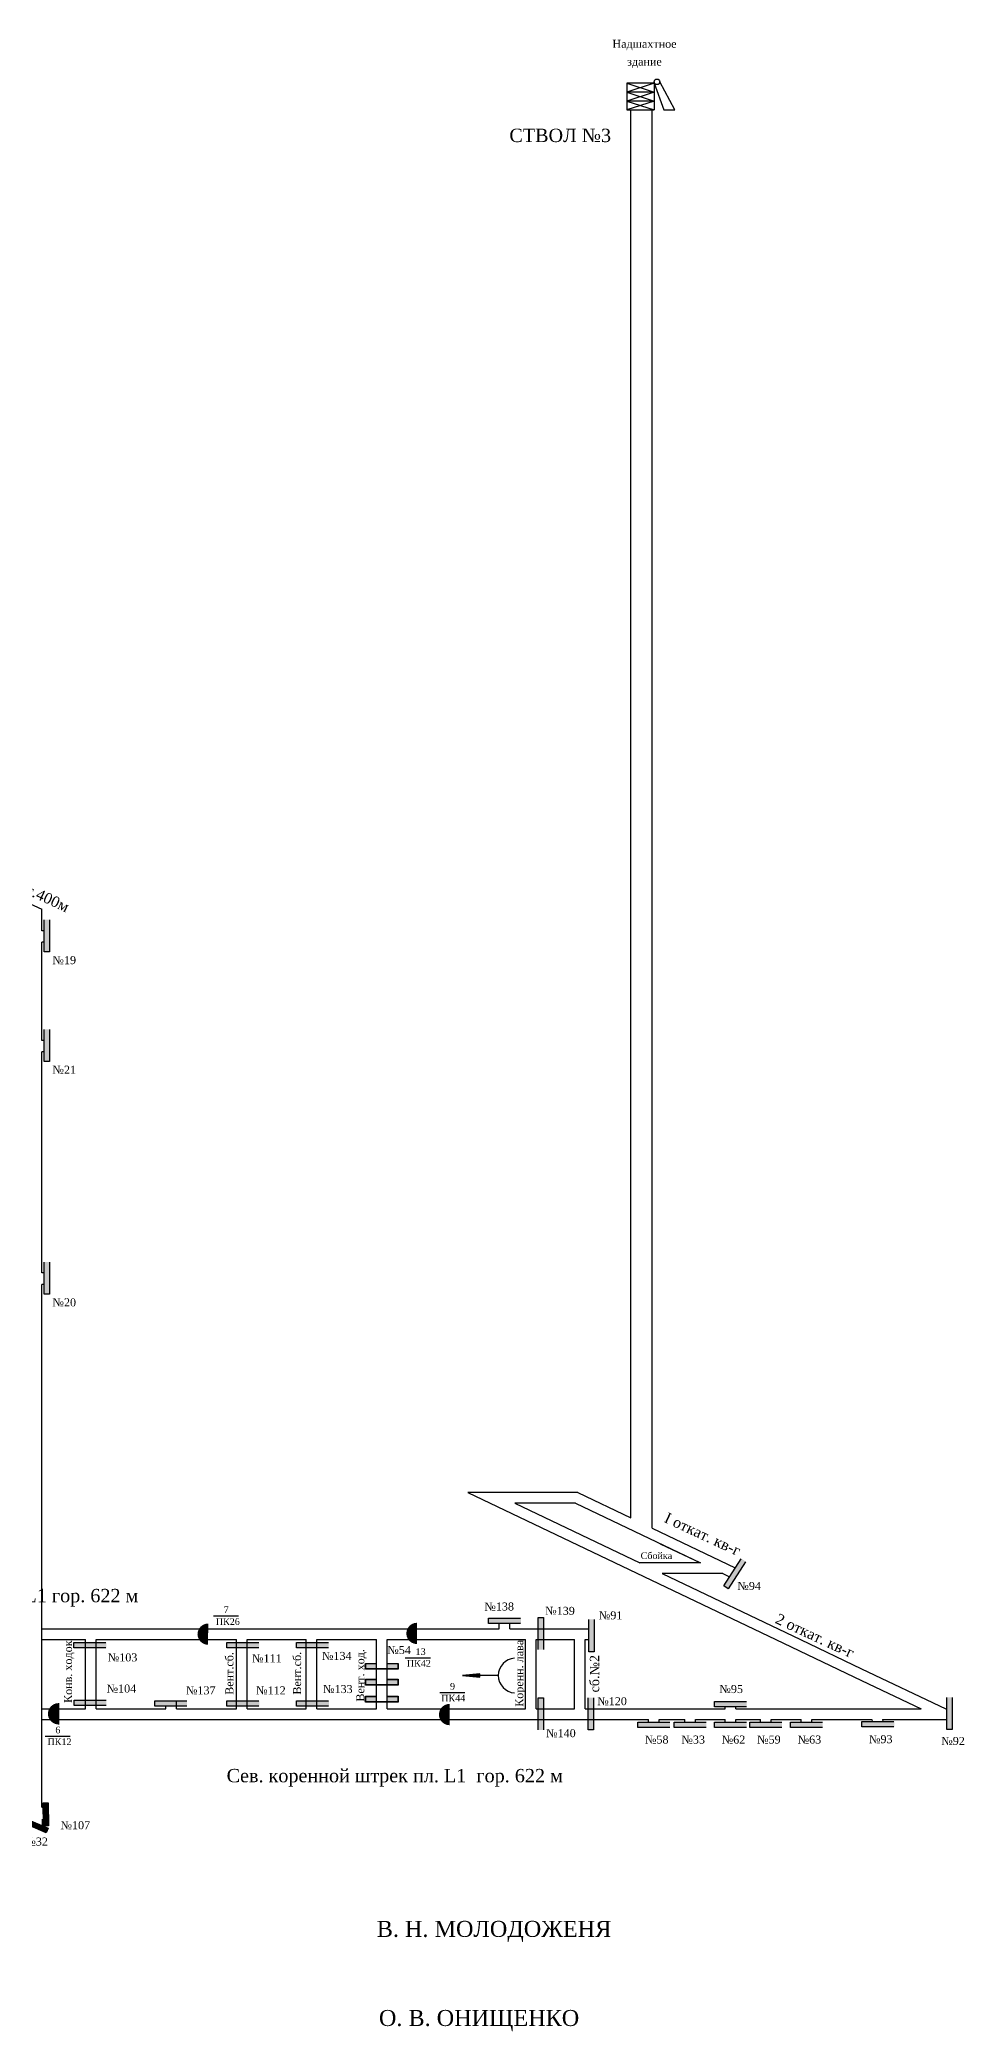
# Model space of a CAD drawing. Header units: millimetres. Extents: x -1215 to 289, y -425 to 439.
# Drawn here: x -58 to 289, y -425 to 322 of the extents above; entities that cross this region are included whole.
import ezdxf

# ---------------------------------------------------------------- set-up
doc = ezdxf.new("R2010")
doc.units = ezdxf.units.MM
for name, color, linetype in [('Двери', 7, 'Continuous'), ('Заслоны', 7, 'Continuous'), ('Номера перемычек', 7, 'Continuous'), ('Перемычки 01', 7, 'Continuous'), ('Подписи', 7, 'Continuous')]:
    doc.layers.add(name, color=color, linetype=linetype)
doc.styles.get("Standard").update_dxf_attribs({"font": 'TIMES.TTF', "height": 10})

msp = doc.modelspace()

# ---------------------------------------------------------------- hatches: boundary and pattern name
msp.add_hatch(color=256).paths.add_polyline_path([(107.47, -291.77), (107.47, -290.57), (100.91, -291.21)])
at = {"layer": 'Двери'}
h = msp.add_hatch(color=256, dxfattribs=at)
h.paths.add_polyline_path([(68.74, -286.61), (64.64, -286.61), (64.64, -288.81), (68.74, -288.81), (68.74, -288.71), (64.74, -288.71), (64.74, -286.71), (68.74, -286.71)])
h.paths.add_polyline_path([(72.74, -288.71), (68.74, -288.71), (68.74, -288.81), (72.74, -288.81)])
h.paths.add_polyline_path([(76.84, -286.61), (72.74, -286.61), (72.74, -286.71), (76.74, -286.71), (76.74, -288.71), (72.74, -288.71), (72.74, -288.81), (76.84, -288.81)])
h = msp.add_hatch(color=3, dxfattribs=at)
h.paths.add_polyline_path([(64.74, -286.71), (64.74, -288.71), (68.74, -288.71), (68.74, -286.71)])
h.paths.add_polyline_path([(76.74, -288.71), (76.74, -286.71), (72.74, -286.71), (72.74, -288.71)])
h = msp.add_hatch(color=256, dxfattribs=at)
h.paths.add_polyline_path([(68.74, -292.56), (64.64, -292.56), (64.64, -294.76), (68.74, -294.76), (68.74, -294.66), (64.74, -294.66), (64.74, -292.66), (68.74, -292.66)])
h.paths.add_polyline_path([(72.74, -294.66), (68.74, -294.66), (68.74, -294.76), (72.74, -294.76)])
h.paths.add_polyline_path([(76.84, -292.56), (72.74, -292.56), (72.74, -292.66), (76.74, -292.66), (76.74, -294.66), (72.74, -294.66), (72.74, -294.76), (76.84, -294.76)])
h = msp.add_hatch(color=3, dxfattribs=at)
h.paths.add_polyline_path([(64.74, -292.66), (64.74, -294.66), (68.74, -294.66), (68.74, -292.66)])
h.paths.add_polyline_path([(76.74, -294.66), (76.74, -292.66), (72.74, -292.66), (72.74, -294.66)])
h = msp.add_hatch(color=256, dxfattribs=at)
h.paths.add_polyline_path([(68.74, -298.95), (64.64, -298.95), (64.64, -301.15), (68.74, -301.15), (68.74, -301.05), (64.74, -301.05), (64.74, -299.05), (68.74, -299.05)])
h.paths.add_polyline_path([(72.74, -301.05), (68.74, -301.05), (68.74, -301.15), (72.74, -301.15)])
h.paths.add_polyline_path([(76.84, -298.95), (72.74, -298.95), (72.74, -299.05), (76.74, -299.05), (76.74, -301.05), (72.74, -301.05), (72.74, -301.15), (76.84, -301.15)])
h = msp.add_hatch(color=3, dxfattribs=at)
h.paths.add_polyline_path([(64.74, -299.05), (64.74, -301.05), (68.74, -301.05), (68.74, -299.05)])
h.paths.add_polyline_path([(76.74, -301.05), (76.74, -299.05), (72.74, -299.05), (72.74, -301.05)])
at = {"layer": 'Заслоны'}
h = msp.add_hatch(color=7, dxfattribs=at)
h.paths.add_polyline_path([(5.6, -271.66, 0.267949), (2.13, -273.65), (5.6, -273.66)])
h.paths.add_polyline_path([(5.6, -273.66), (2.13, -273.65, 0.267949), (2.12, -277.65), (5.58, -277.66)])
h.paths.add_polyline_path([(5.58, -277.66), (2.12, -277.65, 0.267949), (5.58, -279.66)])
h = msp.add_hatch(color=7, dxfattribs=at)
h.paths.add_polyline_path([(83.9, -271.38, 0.267949), (80.43, -273.37), (83.89, -273.38)])
h.paths.add_polyline_path([(83.89, -273.38), (80.43, -273.37, 0.267949), (80.42, -277.37), (83.88, -277.38)])
h.paths.add_polyline_path([(83.88, -277.38), (80.42, -277.37, 0.267949), (83.88, -279.38)])
h = msp.add_hatch(color=7, dxfattribs=at)
h.paths.add_polyline_path([(-50.51, -301.51, 0.267949), (-53.97, -303.5), (-50.51, -303.51)])
h.paths.add_polyline_path([(-50.51, -303.51), (-53.97, -303.5, 0.267949), (-53.99, -307.5), (-50.52, -307.51)])
h.paths.add_polyline_path([(-50.52, -307.51), (-53.99, -307.5, 0.267949), (-50.53, -309.51)])
h = msp.add_hatch(color=7, dxfattribs=at)
h.paths.add_polyline_path([(96.13, -301.8, 0.267949), (92.66, -303.79), (96.12, -303.8)])
h.paths.add_polyline_path([(96.12, -303.8), (92.66, -303.79, 0.267949), (92.65, -307.79), (96.11, -307.8)])
h.paths.add_polyline_path([(96.11, -307.8), (92.65, -307.79, 0.267949), (96.1, -309.8)])
at = {"layer": 'Перемычки 01'}
h = msp.add_hatch(color=256, dxfattribs=at)
h.paths.add_polyline_path([(-53.76, -19.98), (-53.76, -15.88), (-53.86, -15.88), (-53.86, -19.88), (-55.86, -19.88), (-55.86, -15.88), (-55.96, -15.88), (-55.96, -19.98)])
h.paths.add_polyline_path([(-53.86, -15.88), (-53.76, -15.88), (-53.76, -7.78), (-55.96, -7.78), (-55.96, -15.88), (-55.86, -15.88), (-55.86, -7.88), (-53.86, -7.88)])
h = msp.add_hatch(color=3, dxfattribs=at)
h.paths.add_polyline_path([(-55.86, -19.88), (-53.86, -19.88), (-53.86, -15.88), (-55.86, -15.88)])
h.paths.add_polyline_path([(-53.86, -11.88), (-55.86, -11.88), (-55.86, -15.88), (-53.86, -15.88)])
h.paths.add_polyline_path([(-53.86, -11.88), (-53.86, -7.88), (-55.86, -7.88), (-55.86, -11.88)])
h = msp.add_hatch(color=256, dxfattribs=at)
h.paths.add_polyline_path([(-53.85, -61.06), (-53.85, -56.96), (-53.95, -56.96), (-53.95, -60.96), (-55.95, -60.96), (-55.95, -56.96), (-56.05, -56.96), (-56.05, -61.06)])
h.paths.add_polyline_path([(-53.95, -56.96), (-53.85, -56.96), (-53.85, -48.86), (-56.05, -48.86), (-56.05, -56.96), (-55.95, -56.96), (-55.95, -48.96), (-53.95, -48.96)])
h = msp.add_hatch(color=3, dxfattribs=at)
h.paths.add_polyline_path([(-55.95, -60.96), (-53.95, -60.96), (-53.95, -56.96), (-55.95, -56.96)])
h.paths.add_polyline_path([(-53.95, -52.96), (-55.95, -52.96), (-55.95, -56.96), (-53.95, -56.96)])
h.paths.add_polyline_path([(-53.95, -52.96), (-53.95, -48.96), (-55.95, -48.96), (-55.95, -52.96)])
h = msp.add_hatch(color=256, dxfattribs=at)
h.paths.add_polyline_path([(-53.85, -148.28), (-53.85, -144.18), (-53.95, -144.18), (-53.95, -148.18), (-55.95, -148.18), (-55.95, -144.18), (-56.05, -144.18), (-56.05, -148.28)])
h.paths.add_polyline_path([(-53.95, -144.18), (-53.85, -144.18), (-53.85, -136.08), (-56.05, -136.08), (-56.05, -144.18), (-55.95, -144.18), (-55.95, -136.18), (-53.95, -136.18)])
h = msp.add_hatch(color=3, dxfattribs=at)
h.paths.add_polyline_path([(-55.95, -148.18), (-53.95, -148.18), (-53.95, -144.18), (-55.95, -144.18)])
h.paths.add_polyline_path([(-53.95, -140.18), (-55.95, -140.18), (-55.95, -144.18), (-53.95, -144.18)])
h.paths.add_polyline_path([(-53.95, -140.18), (-53.95, -136.18), (-55.95, -136.18), (-55.95, -140.18)])
h = msp.add_hatch(color=256, dxfattribs=at)
h.paths.add_polyline_path([(200.67, -258.74), (202.88, -255.29), (202.79, -255.23), (200.64, -258.6), (198.95, -257.52), (201.11, -254.15), (201.03, -254.1), (198.81, -257.55)])
h.paths.add_polyline_path([(202.79, -255.23), (202.88, -255.29), (207.25, -248.47), (205.39, -247.28), (201.03, -254.1), (201.11, -254.15), (205.42, -247.42), (207.11, -248.5)])
h = msp.add_hatch(color=3, dxfattribs=at)
h.paths.add_polyline_path([(198.95, -257.52), (200.64, -258.6), (202.79, -255.23), (201.11, -254.15)])
h.paths.add_polyline_path([(204.95, -251.86), (203.27, -250.79), (201.11, -254.15), (202.79, -255.23)])
h.paths.add_polyline_path([(204.95, -251.86), (207.11, -248.5), (205.42, -247.42), (203.27, -250.79)])
h = msp.add_hatch(color=256, dxfattribs=at)
h.paths.add_polyline_path([(110.67, -271.71), (114.77, -271.71), (114.77, -271.61), (110.77, -271.61), (110.77, -269.61), (114.77, -269.61), (114.77, -269.51), (110.67, -269.51)])
h.paths.add_polyline_path([(114.77, -271.61), (114.77, -271.71), (122.87, -271.71), (122.87, -269.51), (114.77, -269.51), (114.77, -269.61), (122.77, -269.61), (122.77, -271.61)])
h = msp.add_hatch(color=2, dxfattribs=at)
h.paths.add_polyline_path([(110.77, -269.61), (110.77, -271.61), (114.77, -271.61), (114.77, -269.61)])
h.paths.add_polyline_path([(118.77, -271.61), (118.77, -269.61), (114.77, -269.61), (114.77, -271.61)])
h.paths.add_polyline_path([(118.77, -271.61), (122.77, -271.61), (122.77, -269.61), (118.77, -269.61)])
h = msp.add_hatch(color=256, dxfattribs=at)
h.paths.add_polyline_path([(129.3, -269.25), (129.3, -273.35), (129.4, -273.35), (129.4, -269.35), (131.4, -269.35), (131.4, -273.35), (131.5, -273.35), (131.5, -269.25)])
h.paths.add_polyline_path([(129.4, -273.35), (129.3, -273.35), (129.3, -281.45), (131.5, -281.45), (131.5, -273.35), (131.4, -273.35), (131.4, -281.35), (129.4, -281.35)])
h = msp.add_hatch(color=2, dxfattribs=at)
h.paths.add_polyline_path([(131.4, -269.35), (129.4, -269.35), (129.4, -273.35), (131.4, -273.35)])
h.paths.add_polyline_path([(129.4, -277.35), (131.4, -277.35), (131.4, -273.35), (129.4, -273.35)])
h.paths.add_polyline_path([(129.4, -277.35), (129.4, -281.35), (131.4, -281.35), (131.4, -277.35)])
h = msp.add_hatch(color=256, dxfattribs=at)
h.paths.add_polyline_path([(150.4, -282.32), (150.4, -278.22), (150.3, -278.22), (150.3, -282.22), (148.3, -282.22), (148.3, -278.22), (148.2, -278.22), (148.2, -282.32)])
h.paths.add_polyline_path([(150.3, -278.22), (150.4, -278.22), (150.4, -270.12), (148.2, -270.12), (148.2, -278.22), (148.3, -278.22), (148.3, -270.22), (150.3, -270.22)])
h = msp.add_hatch(color=3, dxfattribs=at)
h.paths.add_polyline_path([(148.3, -282.22), (150.3, -282.22), (150.3, -278.22), (148.3, -278.22)])
h.paths.add_polyline_path([(150.3, -274.22), (148.3, -274.22), (148.3, -278.22), (150.3, -278.22)])
h.paths.add_polyline_path([(150.3, -274.22), (150.3, -270.22), (148.3, -270.22), (148.3, -274.22)])
h = msp.add_hatch(color=256, dxfattribs=at)
h.paths.add_polyline_path([(-44.84, -280.94), (-40.74, -280.94), (-40.74, -280.84), (-44.74, -280.84), (-44.74, -278.84), (-40.74, -278.84), (-40.74, -278.74), (-44.84, -278.74)])
h.paths.add_polyline_path([(-40.74, -280.84), (-40.74, -280.94), (-32.64, -280.94), (-32.64, -278.74), (-40.74, -278.74), (-40.74, -278.84), (-32.74, -278.84), (-32.74, -280.84)])
h = msp.add_hatch(color=3, dxfattribs=at)
h.paths.add_polyline_path([(-44.74, -278.84), (-44.74, -280.84), (-40.74, -280.84), (-40.74, -278.84)])
h.paths.add_polyline_path([(-36.74, -280.84), (-36.74, -278.84), (-40.74, -278.84), (-40.74, -280.84)])
h.paths.add_polyline_path([(-36.74, -280.84), (-32.74, -280.84), (-32.74, -278.84), (-36.74, -278.84)])
h = msp.add_hatch(color=256, dxfattribs=at)
h.paths.add_polyline_path([(12.5, -280.94), (16.6, -280.94), (16.6, -280.84), (12.6, -280.84), (12.6, -278.84), (16.6, -278.84), (16.6, -278.74), (12.5, -278.74)])
h.paths.add_polyline_path([(16.6, -280.84), (16.6, -280.94), (24.7, -280.94), (24.7, -278.74), (16.6, -278.74), (16.6, -278.84), (24.6, -278.84), (24.6, -280.84)])
h = msp.add_hatch(color=3, dxfattribs=at)
h.paths.add_polyline_path([(12.6, -278.84), (12.6, -280.84), (16.6, -280.84), (16.6, -278.84)])
h.paths.add_polyline_path([(20.6, -280.84), (20.6, -278.84), (16.6, -278.84), (16.6, -280.84)])
h.paths.add_polyline_path([(20.6, -280.84), (24.6, -280.84), (24.6, -278.84), (20.6, -278.84)])
h = msp.add_hatch(color=256, dxfattribs=at)
h.paths.add_polyline_path([(38.61, -280.94), (42.71, -280.94), (42.71, -280.84), (38.71, -280.84), (38.71, -278.84), (42.71, -278.84), (42.71, -278.74), (38.61, -278.74)])
h.paths.add_polyline_path([(42.71, -280.84), (42.71, -280.94), (50.81, -280.94), (50.81, -278.74), (42.71, -278.74), (42.71, -278.84), (50.71, -278.84), (50.71, -280.84)])
h = msp.add_hatch(color=3, dxfattribs=at)
h.paths.add_polyline_path([(38.71, -278.84), (38.71, -280.84), (42.71, -280.84), (42.71, -278.84)])
h.paths.add_polyline_path([(46.71, -280.84), (46.71, -278.84), (42.71, -278.84), (42.71, -280.84)])
h.paths.add_polyline_path([(46.71, -280.84), (50.71, -280.84), (50.71, -278.84), (46.71, -278.84)])
h = msp.add_hatch(color=256, dxfattribs=at)
h.paths.add_polyline_path([(-44.81, -302.51), (-40.71, -302.51), (-40.71, -302.41), (-44.71, -302.41), (-44.71, -300.41), (-40.71, -300.41), (-40.71, -300.31), (-44.81, -300.31)])
h.paths.add_polyline_path([(-40.71, -302.41), (-40.71, -302.51), (-32.61, -302.51), (-32.61, -300.31), (-40.71, -300.31), (-40.71, -300.41), (-32.71, -300.41), (-32.71, -302.41)])
h = msp.add_hatch(color=3, dxfattribs=at)
h.paths.add_polyline_path([(-44.71, -300.41), (-44.71, -302.41), (-40.71, -302.41), (-40.71, -300.41)])
h.paths.add_polyline_path([(-36.71, -302.41), (-36.71, -300.41), (-40.71, -300.41), (-40.71, -302.41)])
h.paths.add_polyline_path([(-36.71, -302.41), (-32.71, -302.41), (-32.71, -300.41), (-36.71, -300.41)])
h = msp.add_hatch(color=256, dxfattribs=at)
h.paths.add_polyline_path([(-14.53, -302.79), (-10.43, -302.79), (-10.43, -302.69), (-14.43, -302.69), (-14.43, -300.69), (-10.43, -300.69), (-10.43, -300.59), (-14.53, -300.59)])
h.paths.add_polyline_path([(-10.43, -302.69), (-10.43, -302.79), (-2.33, -302.79), (-2.33, -300.59), (-10.43, -300.59), (-10.43, -300.69), (-2.43, -300.69), (-2.43, -302.69)])
h = msp.add_hatch(color=3, dxfattribs=at)
h.paths.add_polyline_path([(-14.43, -300.69), (-14.43, -302.69), (-10.43, -302.69), (-10.43, -300.69)])
h.paths.add_polyline_path([(-6.43, -302.69), (-6.43, -300.69), (-10.43, -300.69), (-10.43, -302.69)])
h.paths.add_polyline_path([(-6.43, -302.69), (-2.43, -302.69), (-2.43, -300.69), (-6.43, -300.69)])
h = msp.add_hatch(color=256, dxfattribs=at)
h.paths.add_polyline_path([(12.53, -302.79), (16.63, -302.79), (16.63, -302.69), (12.63, -302.69), (12.63, -300.69), (16.63, -300.69), (16.63, -300.59), (12.53, -300.59)])
h.paths.add_polyline_path([(16.63, -302.69), (16.63, -302.79), (24.73, -302.79), (24.73, -300.59), (16.63, -300.59), (16.63, -300.69), (24.63, -300.69), (24.63, -302.69)])
h = msp.add_hatch(color=3, dxfattribs=at)
h.paths.add_polyline_path([(12.63, -300.69), (12.63, -302.69), (16.63, -302.69), (16.63, -300.69)])
h.paths.add_polyline_path([(20.63, -302.69), (20.63, -300.69), (16.63, -300.69), (16.63, -302.69)])
h.paths.add_polyline_path([(20.63, -302.69), (24.63, -302.69), (24.63, -300.69), (20.63, -300.69)])
h = msp.add_hatch(color=256, dxfattribs=at)
h.paths.add_polyline_path([(38.65, -302.79), (42.75, -302.79), (42.75, -302.69), (38.75, -302.69), (38.75, -300.69), (42.75, -300.69), (42.75, -300.59), (38.65, -300.59)])
h.paths.add_polyline_path([(42.75, -302.69), (42.75, -302.79), (50.85, -302.79), (50.85, -300.59), (42.75, -300.59), (42.75, -300.69), (50.75, -300.69), (50.75, -302.69)])
h = msp.add_hatch(color=3, dxfattribs=at)
h.paths.add_polyline_path([(38.75, -300.69), (38.75, -302.69), (42.75, -302.69), (42.75, -300.69)])
h.paths.add_polyline_path([(46.75, -302.69), (46.75, -300.69), (42.75, -300.69), (42.75, -302.69)])
h.paths.add_polyline_path([(46.75, -302.69), (50.75, -302.69), (50.75, -300.69), (46.75, -300.69)])
h = msp.add_hatch(color=256, dxfattribs=at)
h.paths.add_polyline_path([(129.3, -299.37), (129.3, -303.47), (129.4, -303.47), (129.4, -299.47), (131.4, -299.47), (131.4, -303.47), (131.5, -303.47), (131.5, -299.37)])
h.paths.add_polyline_path([(129.4, -303.47), (129.3, -303.47), (129.3, -311.57), (131.5, -311.57), (131.5, -303.47), (131.4, -303.47), (131.4, -311.47), (129.4, -311.47)])
h = msp.add_hatch(color=2, dxfattribs=at)
h.paths.add_polyline_path([(131.4, -299.47), (129.4, -299.47), (129.4, -303.47), (131.4, -303.47)])
h.paths.add_polyline_path([(129.4, -307.47), (131.4, -307.47), (131.4, -303.47), (129.4, -303.47)])
h.paths.add_polyline_path([(129.4, -307.47), (129.4, -311.47), (131.4, -311.47), (131.4, -307.47)])
h = msp.add_hatch(color=256, dxfattribs=at)
h.paths.add_polyline_path([(150.22, -311.62), (150.22, -307.52), (150.12, -307.52), (150.12, -311.52), (148.12, -311.52), (148.12, -307.52), (148.02, -307.52), (148.02, -311.62)])
h.paths.add_polyline_path([(150.12, -307.52), (150.22, -307.52), (150.22, -299.42), (148.02, -299.42), (148.02, -307.52), (148.12, -307.52), (148.12, -299.52), (150.12, -299.52)])
h = msp.add_hatch(color=3, dxfattribs=at)
h.paths.add_polyline_path([(148.12, -311.52), (150.12, -311.52), (150.12, -307.52), (148.12, -307.52)])
h.paths.add_polyline_path([(150.12, -303.52), (148.12, -303.52), (148.12, -307.52), (150.12, -307.52)])
h.paths.add_polyline_path([(150.12, -303.52), (150.12, -299.52), (148.12, -299.52), (148.12, -303.52)])
h = msp.add_hatch(color=256, dxfattribs=at)
h.paths.add_polyline_path([(195.36, -302.98), (199.46, -302.98), (199.46, -302.88), (195.46, -302.88), (195.46, -300.88), (199.46, -300.88), (199.46, -300.78), (195.36, -300.78)])
h.paths.add_polyline_path([(199.46, -302.88), (199.46, -302.98), (207.56, -302.98), (207.56, -300.78), (199.46, -300.78), (199.46, -300.88), (207.46, -300.88), (207.46, -302.88)])
h = msp.add_hatch(color=3, dxfattribs=at)
h.paths.add_polyline_path([(195.46, -300.88), (195.46, -302.88), (199.46, -302.88), (199.46, -300.88)])
h.paths.add_polyline_path([(203.46, -302.88), (203.46, -300.88), (199.46, -300.88), (199.46, -302.88)])
h.paths.add_polyline_path([(203.46, -302.88), (207.46, -302.88), (207.46, -300.88), (203.46, -300.88)])
h = msp.add_hatch(color=256, dxfattribs=at)
h.paths.add_polyline_path([(284.74, -311.56), (284.74, -307.46), (284.64, -307.46), (284.64, -311.46), (282.64, -311.46), (282.64, -307.46), (282.54, -307.46), (282.54, -311.56)])
h.paths.add_polyline_path([(284.64, -307.46), (284.74, -307.46), (284.74, -299.36), (282.54, -299.36), (282.54, -307.46), (282.64, -307.46), (282.64, -299.46), (284.64, -299.46)])
h = msp.add_hatch(color=3, dxfattribs=at)
h.paths.add_polyline_path([(282.64, -311.46), (284.64, -311.46), (284.64, -307.46), (282.64, -307.46)])
h.paths.add_polyline_path([(284.64, -303.46), (282.64, -303.46), (282.64, -307.46), (284.64, -307.46)])
h.paths.add_polyline_path([(284.64, -303.46), (284.64, -299.46), (282.64, -299.46), (282.64, -303.46)])
h = msp.add_hatch(color=256, dxfattribs=at)
h.paths.add_polyline_path([(166.57, -310.78), (170.67, -310.78), (170.67, -310.68), (166.67, -310.68), (166.67, -308.68), (170.67, -308.68), (170.67, -308.58), (166.57, -308.58)])
h.paths.add_polyline_path([(170.67, -310.68), (170.67, -310.78), (178.77, -310.78), (178.77, -308.58), (170.67, -308.58), (170.67, -308.68), (178.67, -308.68), (178.67, -310.68)])
h = msp.add_hatch(color=3, dxfattribs=at)
h.paths.add_polyline_path([(166.67, -308.68), (166.67, -310.68), (170.67, -310.68), (170.67, -308.68)])
h.paths.add_polyline_path([(174.67, -310.68), (174.67, -308.68), (170.67, -308.68), (170.67, -310.68)])
h.paths.add_polyline_path([(174.67, -310.68), (178.67, -310.68), (178.67, -308.68), (174.67, -308.68)])
h = msp.add_hatch(color=256, dxfattribs=at)
h.paths.add_polyline_path([(180.26, -310.78), (184.36, -310.78), (184.36, -310.68), (180.36, -310.68), (180.36, -308.68), (184.36, -308.68), (184.36, -308.58), (180.26, -308.58)])
h.paths.add_polyline_path([(184.36, -310.68), (184.36, -310.78), (192.46, -310.78), (192.46, -308.58), (184.36, -308.58), (184.36, -308.68), (192.36, -308.68), (192.36, -310.68)])
h = msp.add_hatch(color=3, dxfattribs=at)
h.paths.add_polyline_path([(180.36, -308.68), (180.36, -310.68), (184.36, -310.68), (184.36, -308.68)])
h.paths.add_polyline_path([(188.36, -310.68), (188.36, -308.68), (184.36, -308.68), (184.36, -310.68)])
h.paths.add_polyline_path([(188.36, -310.68), (192.36, -310.68), (192.36, -308.68), (188.36, -308.68)])
h = msp.add_hatch(color=256, dxfattribs=at)
h.paths.add_polyline_path([(195.36, -310.78), (199.46, -310.78), (199.46, -310.68), (195.46, -310.68), (195.46, -308.68), (199.46, -308.68), (199.46, -308.58), (195.36, -308.58)])
h.paths.add_polyline_path([(199.46, -310.68), (199.46, -310.78), (207.56, -310.78), (207.56, -308.58), (199.46, -308.58), (199.46, -308.68), (207.46, -308.68), (207.46, -310.68)])
h = msp.add_hatch(color=3, dxfattribs=at)
h.paths.add_polyline_path([(195.46, -308.68), (195.46, -310.68), (199.46, -310.68), (199.46, -308.68)])
h.paths.add_polyline_path([(203.46, -310.68), (203.46, -308.68), (199.46, -308.68), (199.46, -310.68)])
h.paths.add_polyline_path([(203.46, -310.68), (207.46, -310.68), (207.46, -308.68), (203.46, -308.68)])
h = msp.add_hatch(color=256, dxfattribs=at)
h.paths.add_polyline_path([(208.63, -310.78), (212.73, -310.78), (212.73, -310.68), (208.73, -310.68), (208.73, -308.68), (212.73, -308.68), (212.73, -308.58), (208.63, -308.58)])
h.paths.add_polyline_path([(212.73, -310.68), (212.73, -310.78), (220.83, -310.78), (220.83, -308.58), (212.73, -308.58), (212.73, -308.68), (220.73, -308.68), (220.73, -310.68)])
h = msp.add_hatch(color=3, dxfattribs=at)
h.paths.add_polyline_path([(208.73, -308.68), (208.73, -310.68), (212.73, -310.68), (212.73, -308.68)])
h.paths.add_polyline_path([(216.73, -310.68), (216.73, -308.68), (212.73, -308.68), (212.73, -310.68)])
h.paths.add_polyline_path([(216.73, -310.68), (220.73, -310.68), (220.73, -308.68), (216.73, -308.68)])
h = msp.add_hatch(color=256, dxfattribs=at)
h.paths.add_polyline_path([(223.85, -310.78), (227.95, -310.78), (227.95, -310.68), (223.95, -310.68), (223.95, -308.68), (227.95, -308.68), (227.95, -308.58), (223.85, -308.58)])
h.paths.add_polyline_path([(227.95, -310.68), (227.95, -310.78), (236.05, -310.78), (236.05, -308.58), (227.95, -308.58), (227.95, -308.68), (235.95, -308.68), (235.95, -310.68)])
h = msp.add_hatch(color=3, dxfattribs=at)
h.paths.add_polyline_path([(223.95, -308.68), (223.95, -310.68), (227.95, -310.68), (227.95, -308.68)])
h.paths.add_polyline_path([(231.95, -310.68), (231.95, -308.68), (227.95, -308.68), (227.95, -310.68)])
h.paths.add_polyline_path([(231.95, -310.68), (235.95, -310.68), (235.95, -308.68), (231.95, -308.68)])
h = msp.add_hatch(color=256, dxfattribs=at)
h.paths.add_polyline_path([(250.67, -310.51), (254.77, -310.51), (254.77, -310.41), (250.77, -310.41), (250.77, -308.41), (254.77, -308.41), (254.77, -308.31), (250.67, -308.31)])
h.paths.add_polyline_path([(254.77, -310.41), (254.77, -310.51), (262.87, -310.51), (262.87, -308.31), (254.77, -308.31), (254.77, -308.41), (262.77, -308.41), (262.77, -310.41)])
h = msp.add_hatch(color=3, dxfattribs=at)
h.paths.add_polyline_path([(250.77, -308.41), (250.77, -310.41), (254.77, -310.41), (254.77, -308.41)])
h.paths.add_polyline_path([(258.77, -310.41), (258.77, -308.41), (254.77, -308.41), (254.77, -310.41)])
h.paths.add_polyline_path([(258.77, -310.41), (262.77, -310.41), (262.77, -308.41), (258.77, -308.41)])
h = msp.add_hatch(color=256, dxfattribs=at)
h.paths.add_polyline_path([(-54.35, -338.85), (-56.22, -338.86), (-56.19, -347.52), (-54.32, -347.52)])
h.paths.add_polyline_path([(-54.47, -338.97), (-56.1, -338.98), (-56.07, -347.4), (-54.44, -347.39)], flags=16)
for points in [[(-56.07, -347.4), (-54.44, -347.39), (-54.47, -338.97), (-56.1, -338.98)], [(-55.21, -349.96), (-54.56, -348.47), (-62.29, -345.12), (-62.93, -346.61)]]:
    msp.add_hatch(color=3, dxfattribs=at).paths.add_polyline_path(points)
h = msp.add_hatch(color=256, dxfattribs=at)
h.paths.add_polyline_path([(-62.35, -344.96), (-63.1, -346.68), (-55.14, -350.12), (-54.4, -348.4)])
h.paths.add_polyline_path([(-62.29, -345.12), (-62.93, -346.61), (-55.21, -349.96), (-54.56, -348.47)], flags=16)

# ---------------------------------------------------------------- linework, layer by layer
for p, q in [((180.6, 295.81), (174.91, 306.31)), ((172.87, 305.82), (162.61, 302.49)), ((162.61, 305.82), (172.87, 302.49)), ((172.87, 305.82), (162.61, 305.82)), ((162.61, 305.82), (162.61, 295.82)), ((162.61, 302.49), (172.87, 299.15)), ((172.87, 302.49), (162.61, 299.15)), ((172.87, 302.49), (162.61, 302.49)), ((172.87, 299.15), (162.61, 295.82)), ((162.61, 299.15), (172.87, 295.82)), ((172.87, 299.15), (162.61, 299.15)), ((172.87, 305.82), (176.42, 295.81)), ((172.87, 305.82), (172.87, 295.82)), ((162.61, 295.82), (172.87, 295.82)), ((162.61, 295.82), (162.61, 295.82)), ((164.04, -89.11), (164.04, 295.82)), ((172.04, -89.11), (172.04, 295.82)), ((176.42, 295.81), (180.6, 295.81)), ((-102.13, 16.89), (-56.81, -3.79)), ((-56.81, -11.94), (-56.81, -3.79)), ((-55.86, -11.94), (-56.81, -11.94)), ((-55.86, -16.21), (-56.81, -16.21)), ((-56.81, -53.02), (-56.81, -16.21)), ((-55.95, -53.02), (-56.81, -53.02)), ((-56.81, -71.98), (-56.81, -57.29)), ((-55.95, -57.29), (-56.81, -57.29)), ((-56.81, -140.24), (-56.81, -71.98)), ((164.04, -232.06), (164.04, -89.11)), ((172.04, -235.88), (172.04, -89.11)), ((-55.95, -140.24), (-56.81, -140.24)), ((-56.81, -340.5), (-56.81, -144.51)), ((-55.95, -144.51), (-56.81, -144.51)), ((102.91, -222.59), (218.42, -277.69)), ((144.19, -222.59), (102.91, -222.59)), ((144.19, -222.59), (164.04, -232.06)), ((120.58, -226.59), (167.47, -248.96)), ((143.29, -226.59), (120.58, -226.59)), ((143.29, -226.59), (190.18, -248.96)), ((172.04, -235.88), (203.27, -250.77)), ((175.08, -241.76), (190.18, -248.96)), ((190.18, -248.96), (167.47, -248.96)), ((198.56, -252.96), (175.86, -252.96)), ((175.86, -252.96), (227.72, -277.69)), ((198.56, -252.96), (201.1, -254.17)), ((-56.81, -273.69), (-6.26, -273.69)), ((-6.26, -273.69), (114.67, -273.69)), ((-6.26, -273.69), (-6.13, -273.69)), ((114.67, -273.69), (114.67, -271.61)), ((118.67, -273.69), (118.67, -271.61)), ((118.67, -273.69), (148.3, -273.69)), ((-56.81, -277.69), (-40.41, -277.69)), ((-40.42, -303.69), (-40.41, -277.69)), ((-36.42, -303.69), (-36.41, -277.69)), ((-36.41, -277.69), (-6.26, -277.69)), ((-6.26, -277.69), (-1.18, -277.69)), ((-6.26, -277.69), (14.58, -277.69)), ((-1.18, -277.69), (10.58, -277.69)), ((14.58, -277.69), (16.27, -277.69)), ((16.27, -303.69), (16.27, -277.69)), ((20.27, -303.69), (20.27, -277.69)), ((20.27, -277.69), (42.36, -277.69)), ((42.36, -303.69), (42.36, -277.69)), ((46.36, -303.69), (46.36, -277.69)), ((46.36, -277.69), (68.75, -277.69)), ((68.75, -303.69), (68.75, -277.69)), ((72.75, -303.69), (72.75, -277.69)), ((72.75, -277.69), (124.6, -277.69)), ((124.6, -303.69), (124.6, -277.69)), ((128.6, -303.69), (128.6, -277.69)), ((128.6, -277.69), (142.96, -277.69)), ((142.96, -303.69), (142.96, -277.69)), ((146.96, -303.69), (146.96, -277.68)), ((146.96, -277.68), (148.27, -277.68)), ((218.42, -277.69), (250.61, -293.04)), ((227.72, -277.69), (250.61, -288.61)), ((250.61, -288.61), (282.23, -303.69)), ((114.39, -291.21), (107.47, -291.21)), ((250.61, -293.04), (272.94, -303.69)), ((-56.81, -303.69), (-40.42, -303.69)), ((-36.42, -303.69), (-19.73, -303.69)), ((-21.26, -303.69), (-10.26, -303.69)), ((-10.26, -303.69), (-10.26, -302.69)), ((-6.26, -303.69), (-6.26, -300.69)), ((-6.26, -303.69), (10.58, -303.69)), ((-6.26, -303.69), (14.58, -303.69)), ((14.58, -303.69), (16.27, -303.69)), ((20.27, -303.69), (42.36, -303.69)), ((46.36, -303.69), (68.75, -303.69)), ((72.75, -303.69), (84.03, -303.69)), ((83.67, -303.69), (124.6, -303.69)), ((93.41, -303.69), (93.45, -303.69)), ((128.6, -303.69), (142.96, -303.69)), ((146.96, -303.69), (199.46, -303.69)), ((199.46, -303.69), (199.46, -302.88)), ((203.46, -303.69), (203.46, -302.88)), ((203.46, -303.69), (239.03, -303.69)), ((239.03, -303.69), (250.61, -303.69)), ((250.61, -303.69), (272.94, -303.69)), ((271.88, -303.69), (272.94, -303.69)), ((282.23, -303.69), (282.64, -303.69)), ((-56.81, -307.69), (14.58, -307.69)), ((14.58, -307.69), (41.15, -307.69)), ((41.15, -307.69), (163.04, -307.69)), ((163.04, -307.69), (170.67, -307.69)), ((170.67, -308.68), (170.67, -307.69)), ((174.67, -308.68), (174.67, -307.69)), ((174.67, -307.69), (184.36, -307.69)), ((184.36, -308.68), (184.36, -307.69)), ((188.36, -308.68), (188.36, -307.69)), ((188.36, -307.69), (199.46, -307.69)), ((199.46, -308.68), (199.46, -307.69)), ((203.46, -308.68), (203.46, -307.69)), ((203.46, -307.69), (212.73, -307.69)), ((212.73, -308.68), (212.73, -307.69)), ((216.73, -308.68), (216.73, -307.69)), ((216.73, -307.69), (227.93, -307.69)), ((227.93, -308.68), (227.93, -307.69)), ((231.93, -308.68), (231.93, -307.69)), ((231.93, -307.69), (238.64, -307.69)), ((235.75, -307.69), (250.61, -307.69)), ((250.61, -307.69), (252.61, -307.69)), ((252.61, -307.69), (254.42, -307.69)), ((254.42, -307.69), (254.56, -308.41)), ((258.5, -307.69), (258.64, -308.41)), ((258.5, -307.69), (266.49, -307.69)), ((266.49, -307.69), (282.64, -307.69)), ((-56.81, -340.5), (-56.09, -340.84)), ((-56.49, -347.63), (-56.49, -345.08)), ((-56.49, -345.08), (-56.2, -345.22))]:
    msp.add_line(p, q)
msp.add_lwpolyline([(107.47, -290.57), (100.91, -291.21), (107.47, -291.77)], close=True)
msp.add_circle((173.87, 306.34), 1.04)
msp.add_arc((120.9, -291.17), 6.51, 93.5948, 266.4052)
at = {"layer": 'Двери'}
for points in [[(72.74, -286.61), (76.84, -286.61), (76.84, -288.81), (64.64, -288.81), (64.64, -286.61), (68.74, -286.61)], [(72.74, -286.71), (76.74, -286.71), (76.74, -288.71), (64.74, -288.71), (64.74, -286.71), (68.74, -286.71)], [(72.74, -292.56), (76.84, -292.56), (76.84, -294.76), (64.64, -294.76), (64.64, -292.56), (68.74, -292.56)], [(72.74, -292.66), (76.74, -292.66), (76.74, -294.66), (64.74, -294.66), (64.74, -292.66), (68.74, -292.66)], [(72.74, -298.95), (76.84, -298.95), (76.84, -301.15), (64.64, -301.15), (64.64, -298.95), (68.74, -298.95)], [(72.74, -299.05), (76.74, -299.05), (76.74, -301.05), (64.74, -301.05), (64.74, -299.05), (68.74, -299.05)]]:
    msp.add_lwpolyline(points, dxfattribs=at)
at = {"layer": 'Заслоны', "color": 7}
for p, q in [((7.58, -268.8), (16.98, -268.8)), ((79.52, -284.48), (88.92, -284.48)), ((92.43, -297.52), (101.82, -297.52)), ((-50.51, -301.51), (-50.53, -309.51)), ((-55.54, -313.87), (-46.14, -313.87))]:
    msp.add_line(p, q, dxfattribs=at)
at = {"layer": 'Перемычки 01'}
for points in [[(-53.86, -7.88), (-53.86, -19.88), (-55.86, -19.88), (-55.86, -7.88)], [(-53.95, -48.96), (-53.95, -60.96), (-55.95, -60.96), (-55.95, -48.96)], [(-53.95, -136.18), (-53.95, -148.18), (-55.95, -148.18), (-55.95, -136.18)], [(207.11, -248.5), (200.64, -258.6), (198.95, -257.52), (205.42, -247.42)], [(122.77, -271.61), (110.77, -271.61), (110.77, -269.61), (122.77, -269.61)], [(129.4, -281.35), (129.4, -269.35), (131.4, -269.35), (131.4, -281.35)], [(150.3, -270.22), (150.3, -282.22), (148.3, -282.22), (148.3, -270.22)], [(-32.74, -280.84), (-44.74, -280.84), (-44.74, -278.84), (-32.74, -278.84)], [(24.6, -280.84), (12.6, -280.84), (12.6, -278.84), (24.6, -278.84)], [(50.71, -280.84), (38.71, -280.84), (38.71, -278.84), (50.71, -278.84)], [(-32.71, -302.41), (-44.71, -302.41), (-44.71, -300.41), (-32.71, -300.41)], [(-2.43, -302.69), (-14.43, -302.69), (-14.43, -300.69), (-2.43, -300.69)], [(24.63, -302.69), (12.63, -302.69), (12.63, -300.69), (24.63, -300.69)], [(50.75, -302.69), (38.75, -302.69), (38.75, -300.69), (50.75, -300.69)], [(129.4, -311.47), (129.4, -299.47), (131.4, -299.47), (131.4, -311.47)], [(150.12, -299.52), (150.12, -311.52), (148.12, -311.52), (148.12, -299.52)], [(207.46, -302.88), (195.46, -302.88), (195.46, -300.88), (207.46, -300.88)], [(284.64, -299.46), (284.64, -311.46), (282.64, -311.46), (282.64, -299.46)], [(178.67, -310.68), (166.67, -310.68), (166.67, -308.68), (178.67, -308.68)], [(192.36, -310.68), (180.36, -310.68), (180.36, -308.68), (192.36, -308.68)], [(207.46, -310.68), (195.46, -310.68), (195.46, -308.68), (207.46, -308.68)], [(220.73, -310.68), (208.73, -310.68), (208.73, -308.68), (220.73, -308.68)], [(235.95, -310.68), (223.95, -310.68), (223.95, -308.68), (235.95, -308.68)], [(262.77, -310.41), (250.77, -310.41), (250.77, -308.41), (262.77, -308.41)]]:
    msp.add_lwpolyline(points, dxfattribs=at)
for points in [[(-54.35, -338.85), (-54.32, -347.52), (-56.19, -347.52), (-56.22, -338.86)], [(-54.47, -338.97), (-54.44, -347.39), (-56.07, -347.4), (-56.1, -338.98)], [(-62.35, -344.96), (-54.4, -348.4), (-55.14, -350.12), (-63.1, -346.68)], [(-62.29, -345.12), (-54.56, -348.47), (-55.21, -349.96), (-62.93, -346.61)]]:
    msp.add_lwpolyline(points, close=True, dxfattribs=at)

# ---------------------------------------------------------------- texts
for s, height, p in [('Надшахтное', 3, (157.19, 319.1)), ('здание', 3, (162.71, 312.43)), ('СТВОЛ №3', 5, (118.54, 283.77)), ('Сбойка', 2.5, (167.75, -247.48)), ('Сев. групп. штрек пл. L1 гор. 622 м', 5, (-134.92, -263.69)), ('Сев. коренной штрек пл. L1  гор. 622 м', 5, (12.51, -331.19))]:
    msp.add_text(s, height=height).set_placement(p)
for s, height, rotation, p in [('Кв-г №3 г.400м', 4, 335, (-84.01, 11.81)), ('I откат. кв-г', 4, 335, (176.26, -233.49)), ('2 откат. кв-г', 4, 335, (217.91, -271.34)), ('Конв. ходок', 3, 90, (-45.45, -301.44)), ('Вент.сб.', 3, 90, (15.05, -298.39)), ('Вент.сб.', 3, 90, (40.43, -298.31)), ('Вент. ход.', 3, 90, (64.12, -300.94)), ('Коренн. лава', 3, 90, (123.74, -302.89)), ('сб.№2', 3.5, 90, (152.22, -297.51))]:
    msp.add_text(s, height=height, rotation=rotation).set_placement(p)
at = {"layer": 'Заслоны', "color": 7}
for s, p in [('7', (11.42, -267.75)), ('ПК26', (8.44, -272.18)), ('13', (83.37, -283.43)), ('ПК42', (80.08, -287.85)), ('ПК44', (92.98, -300.9)), ('9', (96.27, -296.47)), ('6', (-51.7, -312.83)), ('ПК12', (-54.68, -317.25))]:
    msp.add_text(s, height=2.5, dxfattribs=at).set_placement(p)
at = {"layer": 'Номера перемычек'}
for s, p in [('№19', (-52.8, -24.46)), ('№21', (-52.8, -65.54)), ('№20', (-52.8, -152.76)), ('№94', (204.01, -259.07)), ('№138', (109.15, -266.79)), ('№139', (131.96, -268.41)), ('№91', (152.07, -270.09)), ('№103', (-32.07, -285.86)), ('№111', (22.01, -286.21)), ('№134', (48.24, -285.31)), ('№54', (72.75, -283.11)), ('№104', (-32.51, -297.54)), ('№137', (-2.75, -298.21)), ('№112', (23.56, -298.25)), ('№133', (48.65, -297.74)), ('№95', (197.28, -297.74)), ('№120', (151.48, -302.28)), ('№140', (132.3, -314.29)), ('№93', (253.36, -316.54)), ('№58', (169.36, -316.67)), ('№33', (183.05, -316.67)), ('№62', (198.15, -316.67)), ('№59', (211.41, -316.67)), ('№63', (226.63, -316.67)), ('№92', (280.48, -317.19)), ('№107', (-49.79, -348.77)), ('№32', (-63.36, -354.9))]:
    msp.add_text(s, height=3, dxfattribs=at).set_placement(p)
at = {"layer": 'Подписи'}
for s, p in [('В. Н. МОЛОДОЖЕНЯ', (68.82, -389.16)), ('О. В. ОНИЩЕНКО', (69.64, -422.56))]:
    msp.add_text(s, height=6, dxfattribs=at).set_placement(p)

doc.saveas('drawing.dxf')
